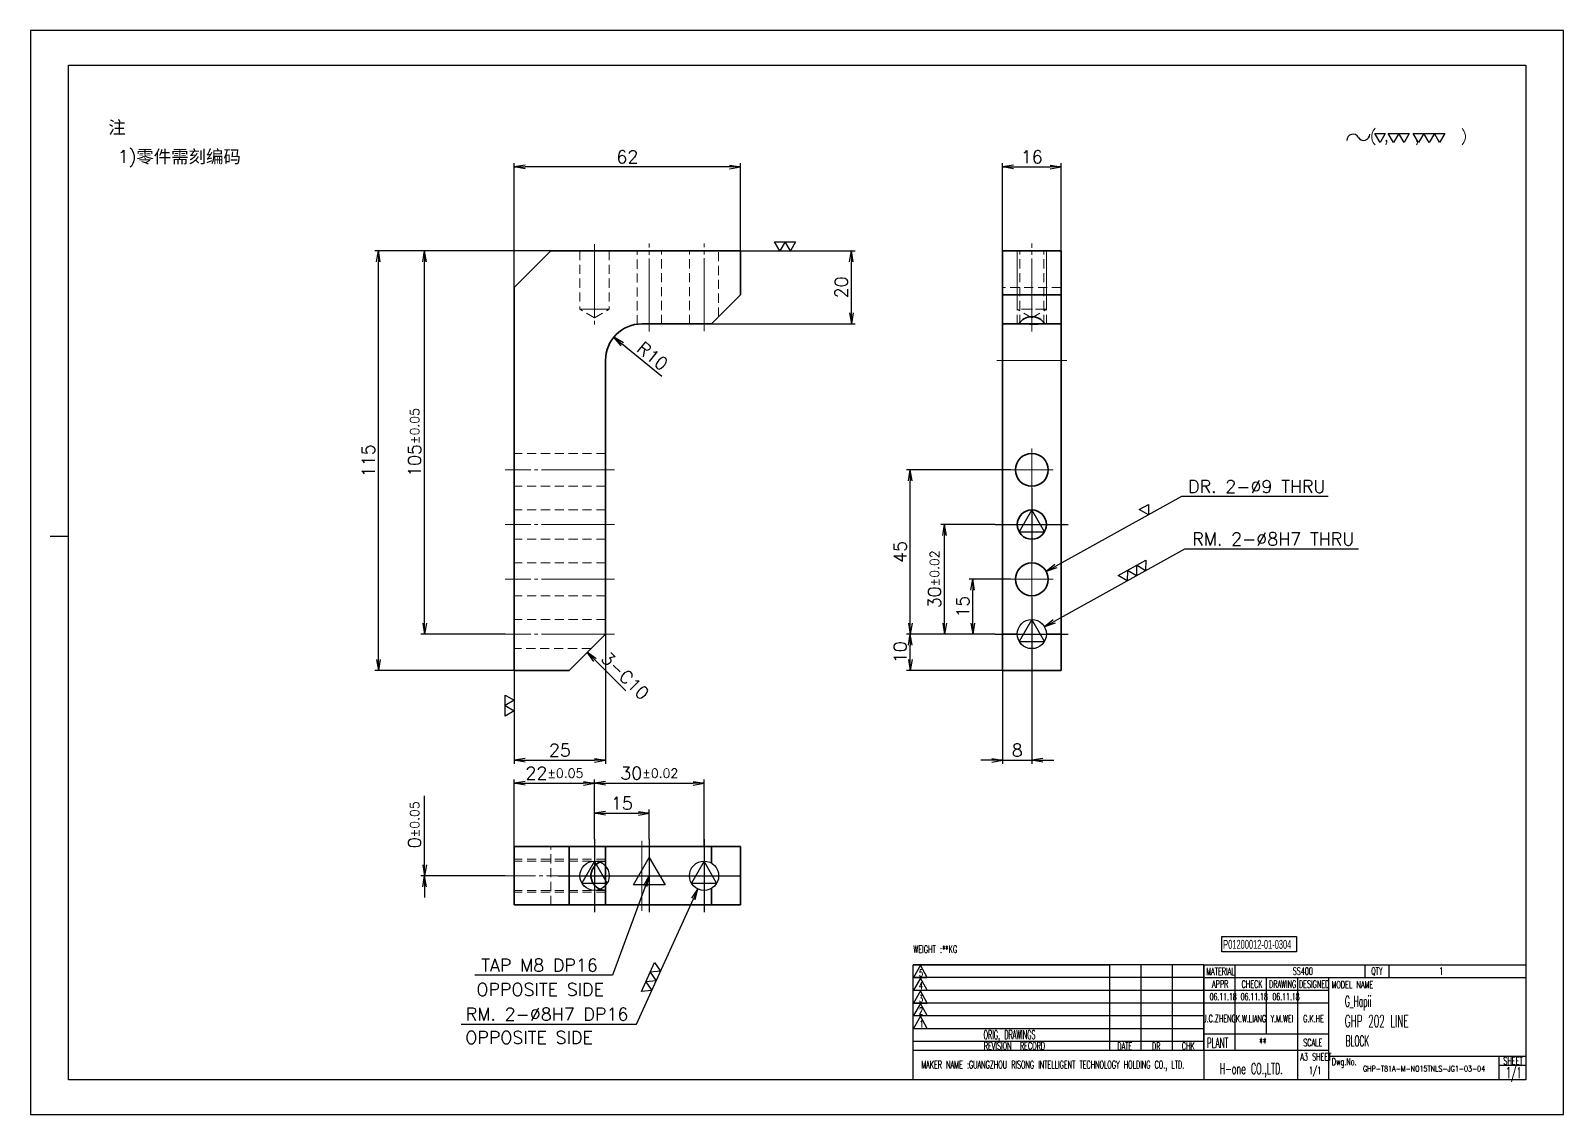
# Model space of a CAD drawing. Header units: millimetres. Extents: x 7914 to 16415, y -883 to 305.
# Drawn here: x 10409.1 to 10829.1, y -882.1 to -585.1 of the extents above; entities that cross this region are included whole.
import ezdxf
from ezdxf.enums import TextEntityAlignment as Align

# ---------------------------------------------------------------- set-up
doc = ezdxf.new("R2010")
doc.units = ezdxf.units.MM
doc.linetypes.add('CENTER-HOKUTO', pattern=[23, 20, -1, 1, -1])
doc.linetypes.add('HIDDEN-HOKUTO', pattern=[3.8, 2.5, -1.3])
doc.layers.add('AM_7', color=2, linetype='CENTER-HOKUTO', lineweight=30)
doc.layers.add('AM_HID', color=1, linetype='HIDDEN-HOKUTO', lineweight=25)
doc.layers.add('title_frame', color=7, linetype='Continuous')
doc.layers.add('word_dim', color=253, linetype='Continuous')
doc.styles.add('MX_NOTE_STANDARD', font='txt.shx', dxfattribs={"bigfont": 'bigfont.shx'})
doc.styles.get("Standard").update_dxf_attribs({"font": 'romans.shx', "bigfont": 'bigfont.shx'})
doc.dimstyles.new('RS1-1', dxfattribs={"dimtxt": 3.5, "dimasz": 3, "dimexe": 1, "dimexo": 0, "dimgap": 1, "dimtad": 3, "dimdsep": 46, "dimtxsty": 'Standard', "dimblk1": 'OPEN', "dimblk2": 'OPEN', "dimsah": 1, "dimcen": 0, "dimclrd": 256, "dimclre": 256, "dimclrt": 3, "dimazin": 2, "dimtfac": 1, "dimtmove": 0, "dimatfit": 3, "dimldrblk": 'OPEN', "dimfxl": 0, "dimtolj": 1, "dimtzin": 0, "dimarcsym": 0})

# ---------------------------------------------------------------- blocks, each defined once
blk = doc.blocks.new('A$C404331B6')
at = {"layer": 'title_frame'}
for p, q in [((0, -31.5), (0, 0)), ((0, 0), (53.9, 0)), ((79.62, 0), (0, 0)), ((53.9, -23.5), (53.9, 0)), ((62.48, -23.5), (62.48, 0)), ((62.48, -23.5), (62.48, 0)), ((71.05, -23.5), (71.05, 0)), ((71.05, -23.5), (71.05, 0)), ((79.62, 0), (79.62, -31.5)), ((79.62, 0), (167.83, 0)), ((88.2, -23.5), (88.2, 0)), ((123.73, 0), (123.73, -3.5)), ((130.3, 0), (130.3, -3.5)), ((53.9, -3.5), (0, -3.5)), ((79.62, -3.5), (0, -3.5)), ((1.98, -0.12), (0.1, -3.45)), ((0.1, -3.45), (3.86, -3.45)), ((1.98, -3.6), (0.1, -6.92)), ((3.86, -3.45), (1.98, -0.12)), ((3.86, -6.92), (1.98, -3.6)), ((79.62, -3.5), (167.83, -3.5)), ((96.78, -18.9), (96.78, -3.5)), ((105.35, -31.5), (105.35, -3.5)), ((113.92, -31.5), (113.92, -3.5)), ((53.9, -7), (0, -7)), ((79.62, -7), (0, -7)), ((0.1, -6.92), (3.86, -6.92)), ((1.98, -7.13), (0.1, -10.45)), ((3.86, -10.45), (1.98, -7.13)), ((113.92, -7), (79.62, -7)), ((53.9, -10.5), (0, -10.5)), ((79.62, -10.5), (0, -10.5)), ((0.1, -10.45), (3.86, -10.45)), ((1.98, -10.54), (0.1, -13.87)), ((3.86, -13.87), (1.98, -10.54)), ((113.92, -10.5), (79.62, -10.5)), ((53.9, -14), (0, -14)), ((79.62, -14), (0, -14)), ((0.1, -13.87), (3.86, -13.87)), ((1.98, -14.07), (0.1, -17.4)), ((3.86, -17.4), (1.98, -14.07)), ((53.9, -17.5), (0, -17.5)), ((79.62, -17.5), (0, -17.5)), ((53.9, -21), (0, -21)), ((79.62, -21), (0, -21)), ((0.1, -17.4), (3.86, -17.4)), ((79.62, -18.9), (113.92, -18.9)), ((79.62, -23.5), (0, -23.5)), ((113.92, -23.5), (79.62, -23.5)), ((113.92, -25), (167.83, -25)), ((160.48, -25), (160.48, -31.5)), ((160.48, -27.5), (167.83, -27.5)), ((167.83, -31.5), (0, -31.5))]:
    blk.add_line(p, q, dxfattribs=at)
at = {"layer": 'title_frame', "color": 3, "style": 'MX_NOTE_STANDARD', "width": 0.5341}
for s, height, p in [('5', 1.92, (1.59, -3.22)), ('MATERIAL', 1.973, (80.3, -2.79)), ('QTY', 1.973, (125.5, -2.7)), ('4', 1.92, (1.59, -6.7)), ('3', 1.92, (1.59, -10.23)), ('APPR', 1.973, (81.89, -6.26)), ('CHECK', 1.973, (89.99, -6.26)), ('DRAWING', 1.973, (97.51, -6.26)), ('DESIGNED', 1.973, (105.7, -6.26)), ('MODEL NAME', 1.973, (114.63, -6.41)), ('2', 1.92, (1.59, -13.64)), ('1', 1.92, (1.78, -17.17)), ('ORIG, DRAWINGS', 2.4112, (19.27, -20.34)), ('PLANT', 2.74, (80.46, -22.73)), ('SCALE', 1.973, (106.88, -22.28)), ('REVISION  RECORD', 1.9728, (19.32, -23.18)), ('DATE', 1.973, (55.94, -23.26)), ('DR', 1.973, (65.43, -23.27)), ('CHK', 1.973, (73.61, -23.23)), ('MAKER NAME :GUANGZHOU RISONG INTELLIGENT TECHNOLOGY HOLDING CO., LTD.', 2.16, (2.22, -28.43)), ('Dwg.No.', 1.973, (114.71, -27.52)), ('SHEET', 1.973, (161.71, -27.29))]:
    blk.add_text(s, height=height, dxfattribs=at).set_placement(p)
blk = doc.blocks.new('shiage0')
at = {"layer": 'word_dim', "color": 3, "linetype": 'Continuous'}
for centre, start, end in [((1.69, 0), 30, 180), ((4.61, 1.69), 210, 0)]:
    blk.add_arc(centre, 1.69, start, end, dxfattribs=at)
blk = doc.blocks.new('10')
at = {"layer": 'title_frame', "color": 3, "linetype": 'Continuous'}
for points in [[(9.63, 2.65), (8.18, 5.15), (11.07, 5.15)], [(13.31, 2.65), (11.86, 5.15), (17.64, 5.15), (16.2, 2.65), (14.75, 5.15)], [(20.17, 2.65), (18.73, 5.15), (27.4, 5.15), (25.95, 2.65), (24.51, 5.15), (23.06, 2.65), (21.62, 5.15)]]:
    blk.add_lwpolyline(points, close=True, dxfattribs=at)
blk.add_blockref('shiage0', (0.52, 3.24), dxfattribs=at)
blk.add_text('( ,   ,     )', height=3, dxfattribs=at).set_placement((6.84, 2.97))
blk = doc.blocks.new('_Open')
at = {"color": 0, "lineweight": -2}
for p, q in [((-1, 0.17), (0, 0)), ((-1, -0.17), (0, 0)), ((0, 0), (-1, 0))]:
    blk.add_line(p, q, dxfattribs=at)
blk = doc.blocks.new('*D55')
at = {"layer": 'DEFPOINTS', "color": 0, "linetype": 'Continuous', "ltscale": 2}
for p in [(10566.59, -746.48), (10541.59, -760.48), (10566.59, -785.05)]:
    blk.add_point(p, dxfattribs=at)
at = {"layer": 'word_dim', "linetype": 'Continuous', "lineweight": -2, "ltscale": 2}
for p, q in [((10566.59, -746.48), (10566.59, -786.05)), ((10541.59, -760.48), (10541.59, -786.05)), ((10544.59, -785.05), (10563.59, -785.05))]:
    blk.add_line(p, q, dxfattribs=at)
at = {"layer": 'word_dim', "linetype": 'Continuous', "lineweight": -2, "ltscale": 2, "xscale": 3, "yscale": 3, "zscale": 3, "rotation": 180}
blk.add_blockref('_Open', (10541.59, -785.05), dxfattribs=at)
at = {"layer": 'word_dim', "linetype": 'Continuous', "lineweight": -2, "ltscale": 2, "xscale": 3, "yscale": 3, "zscale": 3}
blk.add_blockref('_Open', (10566.59, -785.05), dxfattribs=at)
at = {"layer": 'word_dim', "color": 3, "linetype": 'Continuous', "ltscale": 2, "insert": (10554.09, -782.3), "char_height": 3.5, "attachment_point": 5}
blk.add_mtext('\\A1;25', dxfattribs=at)
blk = doc.blocks.new('*D56')
at = {"layer": 'DEFPOINTS', "color": 0, "linetype": 'Continuous', "ltscale": 2}
for p in [(10504.35, -645.48), (10559.59, -645.48), (10549.09, -760.48)]:
    blk.add_point(p, dxfattribs=at)
at = {"layer": 'word_dim', "linetype": 'Continuous', "lineweight": -2, "ltscale": 2}
for p, q in [((10559.59, -645.48), (10503.35, -645.48)), ((10504.35, -757.48), (10504.35, -648.48)), ((10549.09, -760.48), (10503.35, -760.48))]:
    blk.add_line(p, q, dxfattribs=at)
at = {"layer": 'word_dim', "linetype": 'Continuous', "lineweight": -2, "ltscale": 2, "xscale": 3, "yscale": 3, "zscale": 3}
for p, rotation in [((10504.35, -645.48), 90), ((10504.35, -760.48), 270)]:
    blk.add_blockref('_Open', p, dxfattribs=dict(at, rotation=rotation))
at = {"layer": 'word_dim', "color": 3, "linetype": 'Continuous', "ltscale": 2, "insert": (10501.6, -702.98), "char_height": 3.5, "attachment_point": 5, "rotation": 90}
blk.add_mtext('\\A1;115', dxfattribs=at)
blk = doc.blocks.new('*D57')
at = {"layer": 'DEFPOINTS', "color": 0, "linetype": 'Continuous', "ltscale": 2}
for p in [(10601.01, -645.48), (10633.96, -645.48), (10592.22, -665.48)]:
    blk.add_point(p, dxfattribs=at)
at = {"layer": 'word_dim', "linetype": 'Continuous', "lineweight": -2, "ltscale": 2}
for p, q in [((10601.01, -645.48), (10634.96, -645.48)), ((10633.96, -662.48), (10633.96, -648.48)), ((10592.22, -665.48), (10634.96, -665.48))]:
    blk.add_line(p, q, dxfattribs=at)
at = {"layer": 'word_dim', "linetype": 'Continuous', "lineweight": -2, "ltscale": 2, "xscale": 3, "yscale": 3, "zscale": 3}
for p, rotation in [((10633.96, -645.48), 90), ((10633.96, -665.48), 270)]:
    blk.add_blockref('_Open', p, dxfattribs=dict(at, rotation=rotation))
at = {"layer": 'word_dim', "color": 3, "linetype": 'Continuous', "ltscale": 2, "insert": (10631.21, -655.48), "char_height": 3.5, "attachment_point": 5, "rotation": 90}
blk.add_mtext('\\A1;20', dxfattribs=at)
blk = doc.blocks.new('*D58')
at = {"layer": 'DEFPOINTS', "color": 0, "linetype": 'Continuous', "ltscale": 2}
for p in [(10541.59, -622.47), (10603.59, -651.48), (10541.59, -662.46)]:
    blk.add_point(p, dxfattribs=at)
at = {"layer": 'word_dim', "linetype": 'Continuous', "lineweight": -2, "ltscale": 2}
for p, q in [((10541.59, -662.46), (10541.59, -621.47)), ((10603.59, -651.48), (10603.59, -621.47)), ((10600.59, -622.47), (10544.59, -622.47))]:
    blk.add_line(p, q, dxfattribs=at)
at = {"layer": 'word_dim', "linetype": 'Continuous', "lineweight": -2, "ltscale": 2, "xscale": 3, "yscale": 3, "zscale": 3, "rotation": 180}
blk.add_blockref('_Open', (10541.59, -622.47), dxfattribs=at)
at = {"layer": 'word_dim', "linetype": 'Continuous', "lineweight": -2, "ltscale": 2, "xscale": 3, "yscale": 3, "zscale": 3}
blk.add_blockref('_Open', (10603.59, -622.47), dxfattribs=at)
at = {"layer": 'word_dim', "color": 3, "linetype": 'Continuous', "ltscale": 2, "insert": (10572.59, -619.72), "char_height": 3.5, "attachment_point": 5}
blk.add_mtext('\\A1;62', dxfattribs=at)
blk = doc.blocks.new('*D59')
at = {"layer": 'DEFPOINTS', "color": 0, "linetype": 'Continuous', "ltscale": 2}
for p in [(10691.41, -622.47), (10675.41, -645.48), (10691.41, -645.48)]:
    blk.add_point(p, dxfattribs=at)
at = {"layer": 'word_dim', "linetype": 'Continuous', "lineweight": -2, "ltscale": 2}
for p, q in [((10675.41, -645.48), (10675.41, -621.47)), ((10691.41, -645.48), (10691.41, -621.47)), ((10678.41, -622.47), (10688.41, -622.47))]:
    blk.add_line(p, q, dxfattribs=at)
at = {"layer": 'word_dim', "linetype": 'Continuous', "lineweight": -2, "ltscale": 2, "xscale": 3, "yscale": 3, "zscale": 3, "rotation": 180}
blk.add_blockref('_Open', (10675.41, -622.47), dxfattribs=at)
at = {"layer": 'word_dim', "linetype": 'Continuous', "lineweight": -2, "ltscale": 2, "xscale": 3, "yscale": 3, "zscale": 3}
blk.add_blockref('_Open', (10691.41, -622.47), dxfattribs=at)
at = {"layer": 'word_dim', "color": 3, "linetype": 'Continuous', "ltscale": 2, "insert": (10683.41, -619.72), "char_height": 3.5, "attachment_point": 5}
blk.add_mtext('\\A1;16', dxfattribs=at)
blk = doc.blocks.new('*D60')
at = {"layer": 'DEFPOINTS', "color": 0, "linetype": 'Continuous', "ltscale": 2}
for p in [(10568.85, -669.15), (10576.59, -675.48)]:
    blk.add_point(p, dxfattribs=at)
at = {"layer": 'word_dim', "linetype": 'Continuous', "lineweight": -2, "ltscale": 2}
blk.add_line((10582.01, -679.91), (10571.17, -671.05), dxfattribs=at)
at = {"layer": 'word_dim', "linetype": 'Continuous', "lineweight": -2, "ltscale": 2, "xscale": 3, "yscale": 3, "zscale": 3, "rotation": 140.7390242833039}
blk.add_blockref('_Open', (10568.85, -669.15), dxfattribs=at)
at = {"layer": 'word_dim', "color": 3, "linetype": 'Continuous', "ltscale": 2, "insert": (10579.49, -674.3), "char_height": 3.5, "attachment_point": 5, "rotation": 320.739}
blk.add_mtext('\\A1;R10', dxfattribs=at)
blk = doc.blocks.new('MARK_8PIN')
at = {"color": 3, "linetype": 'Continuous'}
blk.add_lwpolyline([(0, 4), (-3.46, -2), (3.46, -2)], close=True, dxfattribs=at)
blk.add_circle((0, 0), 4, dxfattribs=at)
blk = doc.blocks.new('MARK_CENTER')
at = {"color": 2, "linetype": 'CENTER-HOKUTO'}
for p, q in [((0, 10), (0, -10)), ((-10, 0), (10, 0))]:
    blk.add_line(p, q, dxfattribs=at)
blk = doc.blocks.new('*D61')
at = {"layer": 'DEFPOINTS', "color": 0, "linetype": 'Continuous', "ltscale": 2}
for p in [(10675.41, -760.33), (10683.41, -760.48), (10683.41, -785.05)]:
    blk.add_point(p, dxfattribs=at)
at = {"layer": 'word_dim', "linetype": 'Continuous', "lineweight": -2, "ltscale": 2}
for p, q in [((10675.41, -760.33), (10675.41, -786.05)), ((10683.41, -760.48), (10683.41, -786.05)), ((10672.41, -785.05), (10669.41, -785.05)), ((10675.41, -785.05), (10683.41, -785.05)), ((10686.41, -785.05), (10689.41, -785.05))]:
    blk.add_line(p, q, dxfattribs=at)
at = {"layer": 'word_dim', "linetype": 'Continuous', "lineweight": -2, "ltscale": 2, "xscale": 3, "yscale": 3, "zscale": 3}
blk.add_blockref('_Open', (10675.41, -785.05), dxfattribs=at)
at = {"layer": 'word_dim', "linetype": 'Continuous', "lineweight": -2, "ltscale": 2, "xscale": 3, "yscale": 3, "zscale": 3, "rotation": 180}
blk.add_blockref('_Open', (10683.41, -785.05), dxfattribs=at)
at = {"layer": 'word_dim', "color": 3, "linetype": 'Continuous', "ltscale": 2, "insert": (10679.41, -782.3), "char_height": 3.5, "attachment_point": 5}
blk.add_mtext('\\A1;8', dxfattribs=at)
blk = doc.blocks.new('*D62')
at = {"layer": 'DEFPOINTS', "color": 0, "linetype": 'Continuous', "ltscale": 2}
for p in [(10650.1, -750.48), (10673.41, -750.48), (10675.41, -760.48)]:
    blk.add_point(p, dxfattribs=at)
at = {"layer": 'word_dim', "linetype": 'Continuous', "lineweight": -2, "ltscale": 2}
for p, q in [((10673.41, -750.48), (10649.1, -750.48)), ((10650.1, -757.48), (10650.1, -753.48)), ((10675.41, -760.48), (10649.1, -760.48))]:
    blk.add_line(p, q, dxfattribs=at)
at = {"layer": 'word_dim', "linetype": 'Continuous', "lineweight": -2, "ltscale": 2, "xscale": 3, "yscale": 3, "zscale": 3}
for p, rotation in [((10650.1, -750.48), 90), ((10650.1, -760.48), 270)]:
    blk.add_blockref('_Open', p, dxfattribs=dict(at, rotation=rotation))
at = {"layer": 'word_dim', "color": 3, "linetype": 'Continuous', "ltscale": 2, "insert": (10647.35, -755.48), "char_height": 3.5, "attachment_point": 5, "rotation": 90}
blk.add_mtext('\\A1;10', dxfattribs=at)
blk = doc.blocks.new('*D63')
at = {"layer": 'DEFPOINTS', "color": 0, "linetype": 'Continuous', "ltscale": 2}
for p in [(10659.5, -720.48), (10673.41, -720.48), (10673.41, -750.48)]:
    blk.add_point(p, dxfattribs=at)
at = {"layer": 'word_dim', "linetype": 'Continuous', "lineweight": -2, "ltscale": 2}
for p, q in [((10673.41, -720.48), (10658.5, -720.48)), ((10659.5, -747.48), (10659.5, -723.48)), ((10673.41, -750.48), (10658.5, -750.48))]:
    blk.add_line(p, q, dxfattribs=at)
at = {"layer": 'word_dim', "linetype": 'Continuous', "lineweight": -2, "ltscale": 2, "xscale": 3, "yscale": 3, "zscale": 3}
for p, rotation in [((10659.5, -720.48), 90), ((10659.5, -750.48), 270)]:
    blk.add_blockref('_Open', p, dxfattribs=dict(at, rotation=rotation))
at = {"layer": 'word_dim', "color": 3, "linetype": 'Continuous', "ltscale": 2, "insert": (10656.75, -735.48), "char_height": 3.5, "attachment_point": 5, "rotation": 90}
blk.add_mtext('\\A1;30{\\H0.715x;%%p0.02}', dxfattribs=at)
blk = doc.blocks.new('*D64')
at = {"layer": 'DEFPOINTS', "color": 0, "linetype": 'Continuous', "ltscale": 2}
for p in [(10650.1, -705.48), (10677.56, -705.48), (10673.41, -750.48)]:
    blk.add_point(p, dxfattribs=at)
at = {"layer": 'word_dim', "linetype": 'Continuous', "lineweight": -2, "ltscale": 2}
for p, q in [((10677.56, -705.48), (10649.1, -705.48)), ((10650.1, -747.48), (10650.1, -708.48)), ((10673.41, -750.48), (10649.1, -750.48))]:
    blk.add_line(p, q, dxfattribs=at)
at = {"layer": 'word_dim', "linetype": 'Continuous', "lineweight": -2, "ltscale": 2, "xscale": 3, "yscale": 3, "zscale": 3}
for p, rotation in [((10650.1, -705.48), 90), ((10650.1, -750.48), 270)]:
    blk.add_blockref('_Open', p, dxfattribs=dict(at, rotation=rotation))
at = {"layer": 'word_dim', "color": 3, "linetype": 'Continuous', "ltscale": 2, "insert": (10647.35, -727.98), "char_height": 3.5, "attachment_point": 5, "rotation": 90}
blk.add_mtext('\\A1;45', dxfattribs=at)
blk = doc.blocks.new('*D65')
at = {"layer": 'DEFPOINTS', "color": 0, "linetype": 'Continuous', "ltscale": 2}
for p in [(10667.24, -735.48), (10677.56, -735.48), (10673.41, -750.48)]:
    blk.add_point(p, dxfattribs=at)
at = {"layer": 'word_dim', "linetype": 'Continuous', "lineweight": -2, "ltscale": 2}
for p, q in [((10677.56, -735.48), (10666.24, -735.48)), ((10667.24, -747.48), (10667.24, -738.48)), ((10673.41, -750.48), (10666.24, -750.48))]:
    blk.add_line(p, q, dxfattribs=at)
at = {"layer": 'word_dim', "linetype": 'Continuous', "lineweight": -2, "ltscale": 2, "xscale": 3, "yscale": 3, "zscale": 3}
for p, rotation in [((10667.24, -735.48), 90), ((10667.24, -750.48), 270)]:
    blk.add_blockref('_Open', p, dxfattribs=dict(at, rotation=rotation))
at = {"layer": 'word_dim', "color": 3, "linetype": 'Continuous', "ltscale": 2, "insert": (10664.49, -742.98), "char_height": 3.5, "attachment_point": 5, "rotation": 90}
blk.add_mtext('\\A1;15', dxfattribs=at)
blk = doc.blocks.new('*D66')
at = {"layer": 'DEFPOINTS', "color": 0, "linetype": 'Continuous', "ltscale": 2}
for p in [(10686.9, -748.53), (10679.91, -752.42)]:
    blk.add_point(p, dxfattribs=at)
at = {"layer": 'word_dim', "linetype": 'Continuous', "lineweight": -2, "ltscale": 2}
for p, q in [((10725.23, -727.19), (10689.53, -747.07)), ((10772.93, -727.19), (10725.23, -727.19))]:
    blk.add_line(p, q, dxfattribs=at)
at = {"layer": 'word_dim', "linetype": 'Continuous', "lineweight": -2, "ltscale": 2, "xscale": 3, "yscale": 3, "zscale": 3, "rotation": 209.1109169439964}
blk.add_blockref('_Open', (10686.9, -748.53), dxfattribs=at)
at = {"layer": 'word_dim', "color": 3, "linetype": 'Continuous', "ltscale": 2, "insert": (10749.58, -724.44), "char_height": 3.5, "attachment_point": 5}
blk.add_mtext('\\A1;RM. 2-∅8H7 THRU', dxfattribs=at)
blk = doc.blocks.new('shiage3')
at = {"layer": 'word_dim', "color": 3, "linetype": 'Continuous'}
for p, q in [((-1.44, 2.5), (7.22, 2.5)), ((0, 0), (-1.44, 2.5)), ((1.44, 2.5), (0, 0)), ((2.89, 0), (1.44, 2.5)), ((4.33, 2.5), (2.89, 0)), ((5.77, 0), (4.33, 2.5)), ((7.22, 2.5), (5.77, 0))]:
    blk.add_line(p, q, dxfattribs=at)
blk = doc.blocks.new('*D67')
at = {"layer": 'DEFPOINTS', "color": 0, "linetype": 'Continuous', "ltscale": 2}
for p in [(10687.35, -733.3), (10679.47, -737.66)]:
    blk.add_point(p, dxfattribs=at)
at = {"layer": 'word_dim', "linetype": 'Continuous', "lineweight": -2, "ltscale": 2}
for p, q in [((10724.46, -712.78), (10689.97, -731.85)), ((10764.66, -712.78), (10724.46, -712.78))]:
    blk.add_line(p, q, dxfattribs=at)
at = {"layer": 'word_dim', "linetype": 'Continuous', "lineweight": -2, "ltscale": 2, "xscale": 3, "yscale": 3, "zscale": 3, "rotation": 208.9419528440175}
blk.add_blockref('_Open', (10687.35, -733.3), dxfattribs=at)
at = {"layer": 'word_dim', "color": 3, "linetype": 'Continuous', "ltscale": 2, "insert": (10745.06, -710.03), "char_height": 3.5, "attachment_point": 5}
blk.add_mtext('\\A1;DR. 2-∅9 THRU', dxfattribs=at)
blk = doc.blocks.new('shiage1')
at = {"layer": 'word_dim', "color": 3, "linetype": 'Continuous'}
for p, q in [((0, 0), (-1.44, 2.5)), ((-1.44, 2.5), (1.44, 2.5)), ((1.44, 2.5), (0, 0))]:
    blk.add_line(p, q, dxfattribs=at)
blk = doc.blocks.new('*D68')
at = {"layer": 'DEFPOINTS', "color": 0, "linetype": 'Continuous', "ltscale": 2}
for p in [(10517.02, -645.48), (10553.79, -645.48), (10539.09, -750.48)]:
    blk.add_point(p, dxfattribs=at)
at = {"layer": 'word_dim', "linetype": 'Continuous', "lineweight": -2, "ltscale": 2}
for p, q in [((10553.79, -645.48), (10516.02, -645.48)), ((10517.02, -747.48), (10517.02, -648.48)), ((10539.09, -750.48), (10516.02, -750.48))]:
    blk.add_line(p, q, dxfattribs=at)
at = {"layer": 'word_dim', "linetype": 'Continuous', "lineweight": -2, "ltscale": 2, "xscale": 3, "yscale": 3, "zscale": 3}
for p, rotation in [((10517.02, -645.48), 90), ((10517.02, -750.48), 270)]:
    blk.add_blockref('_Open', p, dxfattribs=dict(at, rotation=rotation))
at = {"layer": 'word_dim', "color": 3, "linetype": 'Continuous', "ltscale": 2, "insert": (10514.27, -697.98), "char_height": 3.5, "attachment_point": 5, "rotation": 90}
blk.add_mtext('\\A1;105{\\H0.715x;%%p0.05}', dxfattribs=at)
blk = doc.blocks.new('MARK_M8BOLT')
at = {"color": 3, "linetype": 'Continuous'}
for p, q in [((-2.17, -1.25), (0, 2.5)), ((0, 2.5), (2.17, -1.25)), ((2.17, -1.25), (-2.17, -1.25))]:
    blk.add_line(p, q, dxfattribs=at)
blk = doc.blocks.new('*D69')
at = {"layer": 'DEFPOINTS', "color": 0, "linetype": 'Continuous', "ltscale": 2}
for p in [(10563.59, -791.36), (10541.59, -808.72), (10563.59, -806.72)]:
    blk.add_point(p, dxfattribs=at)
at = {"layer": 'word_dim', "linetype": 'Continuous', "lineweight": -2, "ltscale": 2}
for p, q in [((10541.59, -808.72), (10541.59, -790.36)), ((10544.59, -791.36), (10560.59, -791.36)), ((10563.59, -806.72), (10563.59, -790.36))]:
    blk.add_line(p, q, dxfattribs=at)
at = {"layer": 'word_dim', "linetype": 'Continuous', "lineweight": -2, "ltscale": 2, "xscale": 3, "yscale": 3, "zscale": 3, "rotation": 180}
blk.add_blockref('_Open', (10541.59, -791.36), dxfattribs=at)
at = {"layer": 'word_dim', "linetype": 'Continuous', "lineweight": -2, "ltscale": 2, "xscale": 3, "yscale": 3, "zscale": 3}
blk.add_blockref('_Open', (10563.59, -791.36), dxfattribs=at)
at = {"layer": 'word_dim', "color": 3, "linetype": 'Continuous', "ltscale": 2, "insert": (10552.59, -788.61), "char_height": 3.5, "attachment_point": 5}
blk.add_mtext('\\A1;22{\\H0.715x;%%p0.05}', dxfattribs=at)
blk = doc.blocks.new('*D70')
at = {"layer": 'DEFPOINTS', "color": 0, "linetype": 'Continuous', "ltscale": 2}
for p in [(10517.02, -816.72), (10539.09, -816.72), (10539.09, -816.72)]:
    blk.add_point(p, dxfattribs=at)
at = {"layer": 'word_dim', "linetype": 'Continuous', "lineweight": -2, "ltscale": 2}
for p, q in [((10517.02, -813.72), (10517.02, -794.8)), ((10539.09, -816.72), (10516.02, -816.72)), ((10539.09, -816.72), (10516.02, -816.72)), ((10517.02, -819.72), (10517.02, -822.72))]:
    blk.add_line(p, q, dxfattribs=at)
at = {"layer": 'word_dim', "linetype": 'Continuous', "lineweight": -2, "ltscale": 2, "xscale": 3, "yscale": 3, "zscale": 3}
for rotation in [270, 90]:
    blk.add_blockref('_Open', (10517.02, -816.72), dxfattribs=dict(at, rotation=rotation))
at = {"layer": 'word_dim', "color": 3, "linetype": 'Continuous', "ltscale": 2, "insert": (10514.27, -802.76), "char_height": 3.5, "attachment_point": 5, "rotation": 90}
blk.add_mtext('\\A1;0{\\H0.715x;%%p0.05}', dxfattribs=at)
blk = doc.blocks.new('*D71')
at = {"layer": 'DEFPOINTS', "color": 0, "linetype": 'Continuous', "ltscale": 2}
for p in [(10593.59, -791.36), (10563.59, -806.72), (10593.59, -808.72)]:
    blk.add_point(p, dxfattribs=at)
at = {"layer": 'word_dim', "linetype": 'Continuous', "lineweight": -2, "ltscale": 2}
for p, q in [((10563.59, -806.72), (10563.59, -790.36)), ((10566.59, -791.36), (10590.59, -791.36)), ((10593.59, -808.72), (10593.59, -790.36))]:
    blk.add_line(p, q, dxfattribs=at)
at = {"layer": 'word_dim', "linetype": 'Continuous', "lineweight": -2, "ltscale": 2, "xscale": 3, "yscale": 3, "zscale": 3, "rotation": 180}
blk.add_blockref('_Open', (10563.59, -791.36), dxfattribs=at)
at = {"layer": 'word_dim', "linetype": 'Continuous', "lineweight": -2, "ltscale": 2, "xscale": 3, "yscale": 3, "zscale": 3}
blk.add_blockref('_Open', (10593.59, -791.36), dxfattribs=at)
at = {"layer": 'word_dim', "color": 3, "linetype": 'Continuous', "ltscale": 2, "insert": (10578.59, -788.61), "char_height": 3.5, "attachment_point": 5}
blk.add_mtext('\\A1;30{\\H0.715x;%%p0.02}', dxfattribs=at)
blk = doc.blocks.new('*D72')
at = {"layer": 'DEFPOINTS', "color": 0, "linetype": 'Continuous', "ltscale": 2}
for p in [(10578.59, -799.6), (10563.59, -806.72), (10578.59, -806.72)]:
    blk.add_point(p, dxfattribs=at)
at = {"layer": 'word_dim', "linetype": 'Continuous', "lineweight": -2, "ltscale": 2}
for p, q in [((10563.59, -806.72), (10563.59, -798.6)), ((10566.59, -799.6), (10575.59, -799.6)), ((10578.59, -806.72), (10578.59, -798.6))]:
    blk.add_line(p, q, dxfattribs=at)
at = {"layer": 'word_dim', "linetype": 'Continuous', "lineweight": -2, "ltscale": 2, "xscale": 3, "yscale": 3, "zscale": 3, "rotation": 180}
blk.add_blockref('_Open', (10563.59, -799.6), dxfattribs=at)
at = {"layer": 'word_dim', "linetype": 'Continuous', "lineweight": -2, "ltscale": 2, "xscale": 3, "yscale": 3, "zscale": 3}
blk.add_blockref('_Open', (10578.59, -799.6), dxfattribs=at)
at = {"layer": 'word_dim', "color": 3, "linetype": 'Continuous', "ltscale": 2, "insert": (10571.09, -796.85), "char_height": 3.5, "attachment_point": 5}
blk.add_mtext('\\A1;15', dxfattribs=at)
blk = doc.blocks.new('*D73')
at = {"layer": 'DEFPOINTS', "color": 0, "linetype": 'Continuous', "ltscale": 2}
for p in [(10595.25, -813.08), (10591.93, -820.36)]:
    blk.add_point(p, dxfattribs=at)
at = {"layer": 'word_dim', "linetype": 'Continuous', "lineweight": -2, "ltscale": 2}
for p, q in [((10575.08, -857.39), (10590.69, -823.09)), ((10527.05, -857.39), (10575.08, -857.39))]:
    blk.add_line(p, q, dxfattribs=at)
at = {"layer": 'word_dim', "linetype": 'Continuous', "lineweight": -2, "ltscale": 2, "xscale": 3, "yscale": 3, "zscale": 3, "rotation": 65.53496427049488}
blk.add_blockref('_Open', (10591.93, -820.36), dxfattribs=at)
at = {"layer": 'word_dim', "color": 3, "linetype": 'Continuous', "ltscale": 2, "insert": (10550.57, -854.64), "char_height": 3.5, "attachment_point": 5}
blk.add_mtext('\\A1;RM. 2-∅8H7 DP16', dxfattribs=at)

msp = doc.modelspace()

# ---------------------------------------------------------------- linework, layer by layer
at = {"color": 7, "lineweight": 35, "ltscale": 0.353553}
for p, q in [((10551.591, -645.478), (10541.591, -655.478)), ((10556.591, -760.478), (10566.591, -750.478))]:
    msp.add_line(p, q, dxfattribs=at)
at = {"color": 7, "lineweight": 35}
for p, q in [((10603.591, -645.478), (10551.591, -645.478)), ((10541.591, -655.478), (10541.591, -760.478)), ((10566.591, -675.478), (10566.591, -750.478)), ((10675.409, -675.478), (10675.409, -750.478)), ((10691.409, -675.478), (10691.409, -750.478))]:
    msp.add_line(p, q, dxfattribs=at)
at = {"color": 7, "lineweight": 35, "ltscale": 0.3}
for p, q in [((10603.591, -645.478), (10603.591, -657.478)), ((10675.409, -645.478), (10675.409, -657.478)), ((10691.409, -645.478), (10691.409, -657.478))]:
    msp.add_line(p, q, dxfattribs=at)
at = {"color": 7, "lineweight": 35, "ltscale": 0.4}
for p, q in [((10691.409, -645.478), (10675.409, -645.478)), ((10691.409, -657.478), (10675.409, -657.478)), ((10675.409, -760.478), (10691.409, -760.478)), ((10541.591, -808.718), (10541.591, -824.718)), ((10556.591, -808.718), (10556.591, -824.718)), ((10603.591, -824.718), (10603.591, -808.718))]:
    msp.add_line(p, q, dxfattribs=at)
at = {"color": 7, "lineweight": 35, "ltscale": 0.282843}
msp.add_line((10603.591, -657.478), (10595.591, -665.478), dxfattribs=at)
at = {"color": 7, "lineweight": 35, "ltscale": 0.2}
for p, q in [((10675.409, -657.478), (10675.409, -665.478)), ((10691.409, -657.478), (10691.409, -665.478)), ((10603.591, -808.718), (10595.591, -808.718)), ((10603.591, -824.718), (10595.591, -824.718))]:
    msp.add_line(p, q, dxfattribs=at)
at = {"color": 7, "lineweight": 35, "ltscale": 0.475}
for p, q in [((10576.591, -665.478), (10595.591, -665.478)), ((10576.591, -808.718), (10595.591, -808.718)), ((10576.591, -824.718), (10595.591, -824.718))]:
    msp.add_line(p, q, dxfattribs=at)
at = {"color": 7, "lineweight": 35, "ltscale": 0.25}
for p, q in [((10675.409, -675.478), (10675.409, -665.478)), ((10691.409, -675.478), (10691.409, -665.478)), ((10675.409, -760.478), (10675.409, -750.478)), ((10691.409, -760.478), (10691.409, -750.478)), ((10556.591, -808.718), (10566.591, -808.718)), ((10566.591, -808.718), (10576.591, -808.718)), ((10556.591, -824.718), (10566.591, -824.718)), ((10566.591, -824.718), (10576.591, -824.718))]:
    msp.add_line(p, q, dxfattribs=at)
at = {"color": 7, "lineweight": 35, "ltscale": 0.113397}
for p, q in [((10679.945, -665.478), (10675.409, -665.478)), ((10691.409, -665.478), (10686.873, -665.478)), ((10595.591, -813.254), (10595.591, -808.718)), ((10595.591, -824.718), (10595.591, -820.182))]:
    msp.add_line(p, q, dxfattribs=at)
at = {"color": 7, "lineweight": 35, "ltscale": 0.174365}
msp.add_line((10686.92, -665.478), (10679.945, -665.478), dxfattribs=at)
at = {"color": 7, "lineweight": 35, "ltscale": 0.1}
for p, q in [((10675.409, -750.478), (10679.409, -750.478)), ((10687.409, -750.478), (10691.409, -750.478)), ((10566.591, -808.718), (10566.591, -812.718)), ((10566.591, -820.718), (10566.591, -824.718))]:
    msp.add_line(p, q, dxfattribs=at)
at = {"color": 7, "lineweight": 35, "ltscale": 0.375}
for p, q in [((10556.591, -760.478), (10541.591, -760.478)), ((10556.591, -808.718), (10541.591, -808.718)), ((10556.591, -824.718), (10541.591, -824.718))]:
    msp.add_line(p, q, dxfattribs=at)
at = {"color": 7, "lineweight": 35, "ltscale": 0.012241}
msp.add_line((10566.591, -812.718), (10566.591, -813.208), dxfattribs=at)
at = {"color": 7, "lineweight": 35, "ltscale": 0.187759}
msp.add_line((10566.591, -813.208), (10566.591, -820.718), dxfattribs=at)
at = {"color": 7, "lineweight": 35}
msp.add_lwpolyline([(10680.755, -665.478), (10681.341, -665.496), (10682.766, -665.558), (10683.577, -665.566), (10685.142, -665.513), (10686.064, -665.478)], dxfattribs=at)
for centre, radius in [((10683.409, -705.478), 4.5), ((10683.409, -720.478), 4), ((10683.409, -735.478), 4.5)]:
    msp.add_circle(centre, radius, dxfattribs=at)
for centre, radius, start, end in [((10683.409, -667.479), 4, 30.00197, 149.9974), ((10576.591, -675.478), 10, 90, 179.99999), ((10566.592, -816.718), 4, 90.00182, 241.35042), ((10566.586, -816.74), 3.978, 241.27267, 270.08072)]:
    msp.add_arc(centre, radius, start, end, dxfattribs=at)
at = {"layer": 'AM_7', "color": 2, "lineweight": 13}
for p, q in [((10563.591, -643.647), (10563.591, -665.619)), ((10578.591, -667.575), (10578.591, -643.47)), ((10593.591, -667.478), (10593.591, -643.478)), ((10683.409, -667.595), (10683.409, -643.468)), ((10673.809, -675.478), (10693.009, -675.478)), ((10683.409, -699.628), (10683.409, -711.328)), ((10569.091, -705.478), (10539.091, -705.478)), ((10689.259, -705.478), (10677.559, -705.478)), ((10683.409, -715.278), (10683.409, -725.678)), ((10569.091, -720.478), (10539.091, -720.478)), ((10688.609, -720.478), (10678.209, -720.478)), ((10683.409, -729.628), (10683.409, -741.328)), ((10569.091, -735.478), (10539.091, -735.478)), ((10689.259, -735.478), (10677.559, -735.478)), ((10683.409, -745.278), (10683.409, -755.678)), ((10569.091, -750.478), (10539.091, -750.478)), ((10688.609, -750.478), (10678.209, -750.478)), ((10576.591, -807.118), (10576.591, -826.318)), ((10563.591, -811.518), (10563.591, -821.918)), ((10578.591, -812.398), (10578.591, -821.039)), ((10570.429, -816.718), (10536.952, -816.718))]:
    msp.add_line(p, q, dxfattribs=at)
at = {"layer": 'AM_HID', "color": 1, "lineweight": 13}
for p, q in [((10559.591, -645.478), (10559.591, -661.478)), ((10567.591, -645.478), (10567.591, -661.478)), ((10575.268, -665.566), (10575.268, -645.478)), ((10581.915, -665.478), (10581.915, -645.478)), ((10589.591, -665.478), (10589.591, -645.478)), ((10597.591, -663.478), (10597.591, -645.478)), ((10679.409, -665.478), (10679.409, -645.478)), ((10679.409, -645.478), (10679.409, -661.478)), ((10680.086, -665.478), (10680.086, -645.478)), ((10686.733, -665.478), (10686.733, -645.478)), ((10687.409, -665.478), (10687.409, -645.478)), ((10687.409, -645.478), (10687.409, -661.478)), ((10691.409, -655.478), (10675.409, -655.478)), ((10565.509, -661.478), (10559.591, -661.478)), ((10563.591, -663.788), (10559.591, -661.478)), ((10567.591, -661.478), (10561.674, -661.478)), ((10563.591, -663.788), (10567.591, -661.478)), ((10686.92, -661.478), (10679.409, -661.478)), ((10683.409, -663.788), (10679.409, -661.478)), ((10687.409, -661.478), (10679.899, -661.478)), ((10683.409, -663.788), (10687.409, -661.478)), ((10566.591, -700.978), (10541.591, -700.978)), ((10566.591, -709.978), (10541.591, -709.978)), ((10566.591, -716.478), (10541.591, -716.478)), ((10566.591, -724.478), (10541.591, -724.478)), ((10566.591, -730.978), (10541.591, -730.978)), ((10566.591, -739.978), (10541.591, -739.978)), ((10566.591, -746.478), (10541.591, -746.478)), ((10562.592, -754.478), (10541.591, -754.478)), ((10551.591, -824.718), (10551.591, -808.718)), ((10566.591, -812.218), (10541.591, -812.218)), ((10566.591, -812.218), (10541.591, -812.218)), ((10566.591, -812.718), (10541.591, -812.718)), ((10566.591, -812.718), (10541.591, -812.718)), ((10566.591, -820.718), (10541.591, -820.718)), ((10566.591, -820.718), (10541.591, -820.718)), ((10566.591, -821.218), (10541.591, -821.218)), ((10566.591, -821.218), (10541.591, -821.218))]:
    msp.add_line(p, q, dxfattribs=at)
at = {"layer": 'title_frame'}
for p, q in [((10414.391, -723.61), (10419.391, -723.61)), ((10735.437, -833.336), (10755.965, -833.336)), ((10735.437, -837.537), (10735.437, -833.336)), ((10755.965, -833.336), (10755.965, -837.537)), ((10755.965, -837.537), (10735.437, -837.537)), ((10730.541, -841.147), (10730.541, -844.647)), ((10730.541, -864.647), (10730.541, -841.147)), ((10730.541, -841.147), (10730.541, -872.647)), ((10818.741, -872.647), (10764.841, -872.647)), ((10818.741, -872.647), (10764.841, -872.647))]:
    msp.add_line(p, q, dxfattribs=at)
at = {"layer": 'title_frame', "color": 4}
msp.add_lwpolyline([(10829.066, -585.11), (10409.066, -585.11), (10409.066, -882.11), (10829.066, -882.11)], close=True, dxfattribs=at)
at = {"layer": 'title_frame'}
msp.add_lwpolyline([(10419.391, -594.572), (10818.741, -594.572), (10818.741, -872.647), (10419.391, -872.647)], close=True, dxfattribs=at)
at = {"layer": 'word_dim', "color": 3, "linetype": 'Continuous', "ltscale": 2}
for points in [[(10614.361, -645.478), (10612.916, -642.976), (10618.696, -642.976), (10617.251, -645.478), (10615.806, -642.976)], [(10541.591, -771.532), (10539.089, -772.977), (10539.089, -767.197), (10541.591, -768.642), (10539.089, -770.087)]]:
    msp.add_lwpolyline(points, close=True, dxfattribs=at)

# ---------------------------------------------------------------- block references
at = {"layer": 'word_dim', "linetype": 'Continuous', "ltscale": 2}
msp.add_blockref('10', (10769.208, -618.416), dxfattribs=at)
at = {"layer": 'word_dim', "color": 3, "linetype": 'CENTER-HOKUTO', "ltscale": 2}
for p in [(10683.409, -720.478), (10683.409, -750.478), (10563.591, -816.718), (10593.591, -816.718)]:
    msp.add_blockref('MARK_CENTER', p, dxfattribs=at)
at = {"layer": 'word_dim', "color": 3, "linetype": 'Continuous', "ltscale": 2}
for p in [(10683.409, -720.478), (10683.409, -750.478), (10563.591, -816.718), (10593.591, -816.718)]:
    msp.add_blockref('MARK_8PIN', p, dxfattribs=at)
for name, p, rotation in [('shiage1', (10715.341, -717.821), 28.94195284402767), ('shiage3', (10709.545, -735.925), 29.11091694400282), ('shiage3', (10579.297, -848.136), 65.53496427049735)]:
    msp.add_blockref(name, p, dxfattribs=dict(at, rotation=rotation))
at = {"layer": 'word_dim', "color": 2, "linetype": 'CENTER-HOKUTO', "ltscale": 2}
msp.add_blockref('MARK_CENTER', (10578.591, -816.718), dxfattribs=at)
at = {"layer": 'word_dim', "color": 3, "linetype": 'Continuous', "ltscale": 2, "xscale": 2, "yscale": 2, "zscale": 2}
msp.add_blockref('MARK_M8BOLT', (10578.591, -816.718), dxfattribs=at)
at = {"layer": 'word_dim', "ltscale": 2}
msp.add_blockref('A$C404331B6', (10650.916, -841.147), dxfattribs=at)

# ---------------------------------------------------------------- texts
at = {"ltscale": 2, "char_height": 3.5, "attachment_point": 1}
for s, insert, width in [('{\\fSimSun|b0|i0|c134|p2;\\C3;注}', (10430.357, -609.866), 10.36469), ('{\\Fromans,bigfont|c134;\\C3;1)\\fSimSun|b0|i0|c134|p2;零件需刻编码}', (10432.922, -617.874), 96.90613)]:
    msp.add_mtext(s, dxfattribs=dict(at, insert=insert, width=width))
at = {"linetype": 'Continuous', "insert": (10769.218, -851.627), "char_height": 3, "width": 50.9, "attachment_point": 4}
msp.add_mtext('{\\W0.5;\\C3;G_Hapii }', dxfattribs=at)
at = {"color": 3, "linetype": 'Continuous', "insert": (10774.173, -868.785), "char_height": 1.6, "width": 37.13137, "attachment_point": 1}
msp.add_mtext('{\\W0.65;GHP-T81A-M-NO15TNLS-JG1-03-04}', dxfattribs=at)
at = {"layer": 'title_frame', "color": 3, "style": 'MX_NOTE_STANDARD'}
for s, height, width, p in [('WEIGHT :**KG ', 1.96, 0.545, (10650.94, -837.831)), ('SS400', 1.9728, 0.5341, (10754.914, -843.849)), ('1', 1.973, 0.5341, (10795.042, -843.849)), ('06.11.18', 1.9, 0.5341, (10732.127, -850.823)), ('06.11.18', 1.9, 0.5341, (10740.639, -850.823)), ('06.11.18', 1.9, 0.5341, (10749.357, -850.823)), ('GHP 202 LINE', 3.3, 0.5341, (10769.179, -858.196)), ('BLOCK', 2.94, 0.5, (10769.427, -863.46)), ('**', 2.74, 0.5341, (10745.734, -863.878)), ('H-one CO.,LTD.', 3, 0.5341, (10734.896, -871.098)), ('A3 SHEET', 1.9728, 0.5341, (10756.97, -867.324)), ('1/1', 1.9728, 0.5341, (10759.322, -871.078)), ('1/1', 3, 0.5341, (10813.347, -872.171))]:
    msp.add_text(s, height=height, dxfattribs=dict(at, width=width)).set_placement(p)
at = {"layer": 'title_frame', "color": 3, "style": 'MX_NOTE_STANDARD', "width": 0.5341}
for s, p in [('J.C.ZHENG', (10734.873, -857.441)), ('K.W.LIANG', (10743.467, -857.462)), ('Y.M.WEI', (10751.947, -857.459)), ('G.K.HE', (10760.617, -857.462))]:
    msp.add_text(s, height=1.9728, dxfattribs=at).set_placement(p, align=Align.BOTTOM_CENTER)
at = {"layer": 'title_frame', "color": 3, "insert": (10735.851, -834.293), "char_height": 2.45, "width": 4.1107, "attachment_point": 1, "style": 'MX_NOTE_STANDARD'}
msp.add_mtext('{\\f3 of 9 Barcode|b0|i0|c0|p82;\\W0.5;P01200012-01-0304}', dxfattribs=at)
at = {"layer": 'word_dim', "color": 3, "linetype": 'Continuous', "ltscale": 2}
msp.add_text('3-C10', height=3.5, rotation=315, dxfattribs=at).set_placement((10565.091, -757.478))
at = {"layer": 'word_dim', "color": 3, "linetype": 'Continuous', "ltscale": 2, "insert": (10564.491, -842.986), "char_height": 3.5, "attachment_point": 9}
msp.add_mtext('TAP M8 DP16', dxfattribs=at)
at = {"layer": 'word_dim', "linetype": 'Continuous', "ltscale": 2, "char_height": 3.5, "width": 70.69529, "attachment_point": 1}
for insert in [(10531.222, -846.14), (10528.166, -859.311)]:
    msp.add_mtext('\\pt42;{\\C3;OPPOSITE SIDE}', dxfattribs=dict(at, insert=insert))

# ---------------------------------------------------------------- dimensions: what is measured, and where the dimension line sits
at = {"layer": 'word_dim', "color": 3, "linetype": 'Continuous', "ltscale": 2}
for base, p1, p2, picture, middle in [((10541.591, -622.468), (10603.591, -651.478), (10541.591, -662.462), '*D58', (10572.591, -619.718)), ((10691.409, -622.468), (10675.409, -645.478), (10691.409, -645.478), '*D59', (10683.409, -619.718)), ((10566.591, -785.053), (10541.591, -760.478), (10566.591, -746.478), '*D55', (10554.091, -782.303))]:
    dim = msp.add_linear_dim(base=base, p1=p1, p2=p2, dimstyle='RS1-1', dxfattribs=at)
    dim.commit()
    dim.dimension.update_dxf_attribs({"geometry": picture, "text_midpoint": middle})
for base, p1, p2, picture, middle in [((10504.353, -645.478), (10549.091, -760.478), (10559.591, -645.478), '*D56', (10501.603, -702.978)), ((10633.959, -645.478), (10592.224, -665.478), (10601.009, -645.478), '*D57', (10631.209, -655.478))]:
    dim = msp.add_linear_dim(base=base, p1=p1, p2=p2, angle=90, dimstyle='RS1-1', dxfattribs=at)
    dim.commit()
    dim.dimension.update_dxf_attribs({"geometry": picture, "text_midpoint": middle})
at = {"layer": 'word_dim', "linetype": 'Continuous', "ltscale": 2}
for base, p1, p2, picture, middle in [((10517.022, -645.478), (10539.091, -750.478), (10553.794, -645.478), '*D68', (10514.272, -697.978)), ((10517.021762695, -816.718350602), (10539.090971548, -816.718350602), (10539.090971548, -816.718350602), '*D70', (10514.271762695, -802.760433935))]:
    dim = msp.add_linear_dim(base=base, p1=p1, p2=p2, angle=90, text='<>{\\H0.715x;%%p0.05}', dimstyle='RS1-1', dxfattribs=at)
    dim.commit()
    dim.dimension.update_dxf_attribs({"geometry": picture, "text_midpoint": middle})
dim = msp.add_radius_dim(center=(10576.591, -675.478), mpoint=(10568.849, -669.15), dimstyle='RS1-1', dxfattribs=at)
dim.commit()
dim.dimension.update_dxf_attribs({"geometry": '*D60', "text_midpoint": (10577.753, -676.428), "dimtype": 164})
for base, p1, p2, picture, middle in [((10650.096, -705.478), (10673.409, -750.478), (10677.559, -705.478), '*D64', (10647.346, -727.978)), ((10667.243, -735.478), (10673.409, -750.478), (10677.559, -735.478), '*D65', (10664.493, -742.978)), ((10650.096, -750.478), (10675.409, -760.478), (10673.409, -750.478), '*D62', (10647.346, -755.478))]:
    dim = msp.add_linear_dim(base=base, p1=p1, p2=p2, angle=90, dimstyle='RS1-1', dxfattribs=at)
    dim.commit()
    dim.dimension.update_dxf_attribs({"geometry": picture, "text_midpoint": middle})
for p1, p2, text, picture, middle in [((10679.471, -737.656), (10687.347, -733.301), 'DR. 2-<> THRU', '*D67', (10745.063, -712.776)), ((10679.915, -752.424), (10686.904, -748.532), 'RM. 2-<>H7 THRU', '*D66', (10749.579, -727.191)), ((10595.248, -813.077), (10591.935, -820.359), 'RM. 2-<>H7 DP16', '*D73', (10550.568, -857.393))]:
    dim = msp.add_diameter_dim_2p(p1=p1, p2=p2, text=text, dimstyle='RS1-1', override={"dimtoh": 1, "dimtofl": 0}, dxfattribs=at)
    dim.commit()
    dim.dimension.update_dxf_attribs({"geometry": picture, "text_midpoint": middle, "dimtype": 163})
dim = msp.add_linear_dim(base=(10659.496, -720.478), p1=(10673.409, -750.478), p2=(10673.409, -720.478), angle=90, text='<>{\\H0.715x;%%p0.02}', dimstyle='RS1-1', dxfattribs=at)
dim.commit()
dim.dimension.update_dxf_attribs({"geometry": '*D63', "text_midpoint": (10659.496, -735.478), "dimtype": 160})
for base, p1, p2, picture, middle in [((10683.409, -785.053), (10675.409, -760.335), (10683.409, -760.478), '*D61', (10679.409, -782.303)), ((10578.591, -799.597), (10563.591, -806.718), (10578.591, -806.718), '*D72', (10571.091, -796.847))]:
    dim = msp.add_linear_dim(base=base, p1=p1, p2=p2, dimstyle='RS1-1', dxfattribs=at)
    dim.commit()
    dim.dimension.update_dxf_attribs({"geometry": picture, "text_midpoint": middle})
for base, p1, p2, text, picture, middle in [((10563.591, -791.356), (10541.591, -808.718), (10563.591, -806.718), '<>{\\H0.715x;%%p0.05}', '*D69', (10552.591, -788.606)), ((10593.591, -791.356), (10563.591, -806.718), (10593.591, -808.718), '<>{\\H0.715x;%%p0.02}', '*D71', (10578.591, -788.606))]:
    dim = msp.add_linear_dim(base=base, p1=p1, p2=p2, text=text, dimstyle='RS1-1', dxfattribs=at)
    dim.commit()
    dim.dimension.update_dxf_attribs({"geometry": picture, "text_midpoint": middle})

# ---------------------------------------------------------------- leaders
at = {"layer": 'word_dim', "linetype": 'Continuous'}
msp.add_leader([(10561.591, -755.478), (10572.198, -766.085)], dimstyle='RS1-1', dxfattribs=at)
at = {"layer": 'word_dim', "linetype": 'Continuous', "ltscale": 2, "annotation_type": 0, "has_hookline": 1, "hookline_direction": 1, "text_width": 33.7}
msp.add_leader([(10578.591, -816.718), (10568.491, -843.986), (10565.491, -843.986)], dimstyle='RS1-1', dxfattribs=at)

doc.saveas('drawing.dxf')
